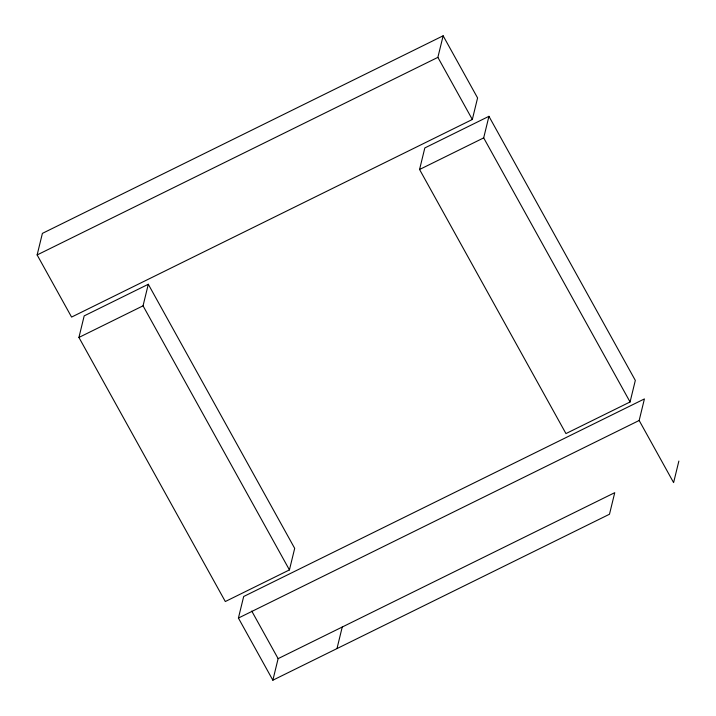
<?xml version="1.0" encoding="UTF-8"?>
<svg xmlns="http://www.w3.org/2000/svg" width="716" height="716" viewBox="0 0 716 716"><rect width="100%" height="100%" fill="white"/><g stroke="black" fill="none" stroke-linecap="round" stroke-linejoin="round"><path stroke-width="1.07" d="M37.134 254.941L42.396 233.38L443.141 35.8L477.581 97.94L472.327 119.491L71.582 317.081L37.134 254.941L437.879 57.361L443.141 35.8M78.93 337.442L84.184 315.881L148.302 284.27L294.688 548.358L289.434 569.909L225.316 601.529L78.93 337.442L143.048 305.822L148.302 284.27M272.859 680.2L278.121 658.639L614.749 492.671L609.486 514.231L272.859 680.2L238.419 618.06L243.673 596.509L644.418 398.919L639.164 420.48L673.604 482.62L678.866 461.059M419.567 169.495L424.821 147.935L488.938 116.323L635.325 380.411L630.071 401.971L565.953 433.583L419.567 169.495L483.685 137.884L488.938 116.323M336.985 648.589L342.239 627.028M238.419 618.06L639.164 420.48M483.685 137.884L630.071 401.971M437.879 57.361L472.327 119.491M143.048 305.822L289.434 569.909M251.746 611.07L278.121 658.639"/></g></svg>
